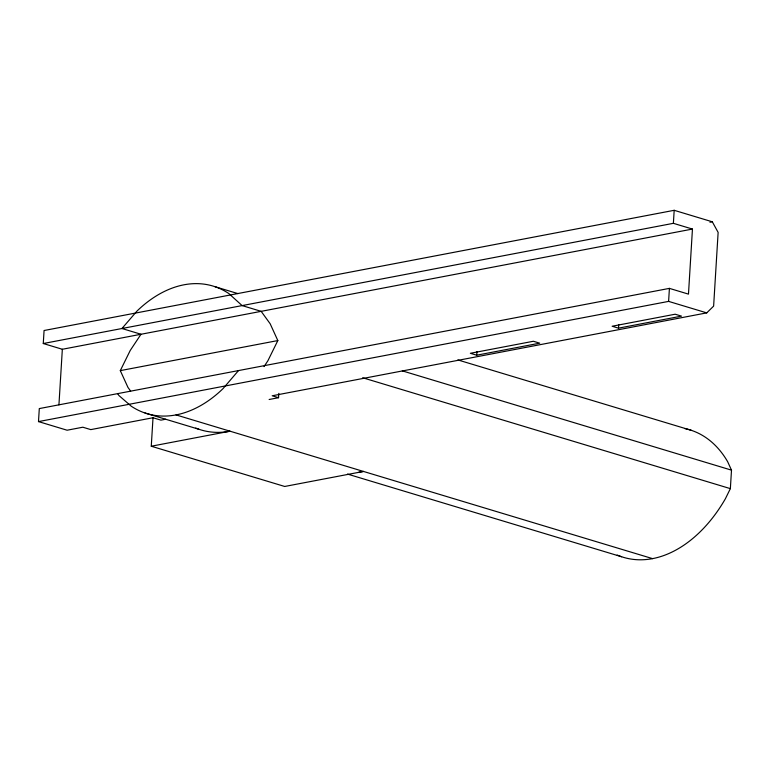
<?xml version="1.0" encoding="UTF-8"?>
<svg xmlns="http://www.w3.org/2000/svg" width="770" height="770" viewBox="0 0 770 770"><rect width="100%" height="100%" fill="white"/><g stroke="black" fill="none" stroke-linecap="round" stroke-linejoin="round"><path stroke-width="1.16" d="M165.637 419.236L160.93 420.141L152.989 417.744L90.793 429.612L82.842 427.215L67.096 430.218L38.5 421.594L39.299 408.581L669.409 288.375L688.476 294.121L692.451 229.065L673.384 223.319L43.274 343.526L44.073 330.513L674.183 210.306L712.308 221.798L718.131 232.396L713.626 306.123L706.735 312.88L272.195 395.78L278.547 397.705L278.817 393.364M58.934 404.866L62.341 349.272L692.451 229.065M358.897 472.154A126.992 85.374 -73.2 0 0 363.478 471.442L284.708 486.467L151.267 446.225L153.009 417.831M476.717 355.201L539.731 343.179L533.379 341.264L470.364 353.286L476.717 355.201L476.938 351.601M618.493 328.155L681.508 316.133L675.155 314.218L612.14 326.239L618.493 328.155L618.714 324.555M38.5 421.594L668.61 301.388L669.409 288.375M673.384 223.319L674.183 210.306M617.193 555.045A126.992 85.374 -73.2 0 0 725.407 498.719L730.364 488.632L731.5 470.143L727.669 461.74A126.992 85.374 -73.2 0 0 684.684 428.543M130.64 391.112L127.974 387.435L120.303 370.63L130.236 350.456L141.006 334.257L121.949 328.511L136.983 311.07A126.992 85.374 -73.2 0 1 228.834 293.543L242.098 305.584L261.165 311.34L270.164 323.756L277.826 340.571L267.902 360.745L264.023 366.587M238.508 370.572L223.021 388.638A126.992 85.374 -73.2 0 1 131.169 406.156L118.994 395.597L117.589 393.643M709.95 222.251L712.308 221.798M120.303 370.63L277.826 340.571M269.134 399.495L278.547 397.705M151.267 446.225L230.037 431.2A126.992 85.374 -73.2 0 1 195.724 428.072M668.61 301.388L706.735 312.88M214.965 286.681L237.988 293.62M457.861 359.927L691.537 430.401M402.296 370.861L731.5 470.143M362.66 377.743L730.364 488.632M43.274 343.526L62.341 349.272M176.022 414.905L652.594 558.635M145.039 413.018L199.045 429.314M347.463 474.07L621.602 556.749"/></g></svg>
